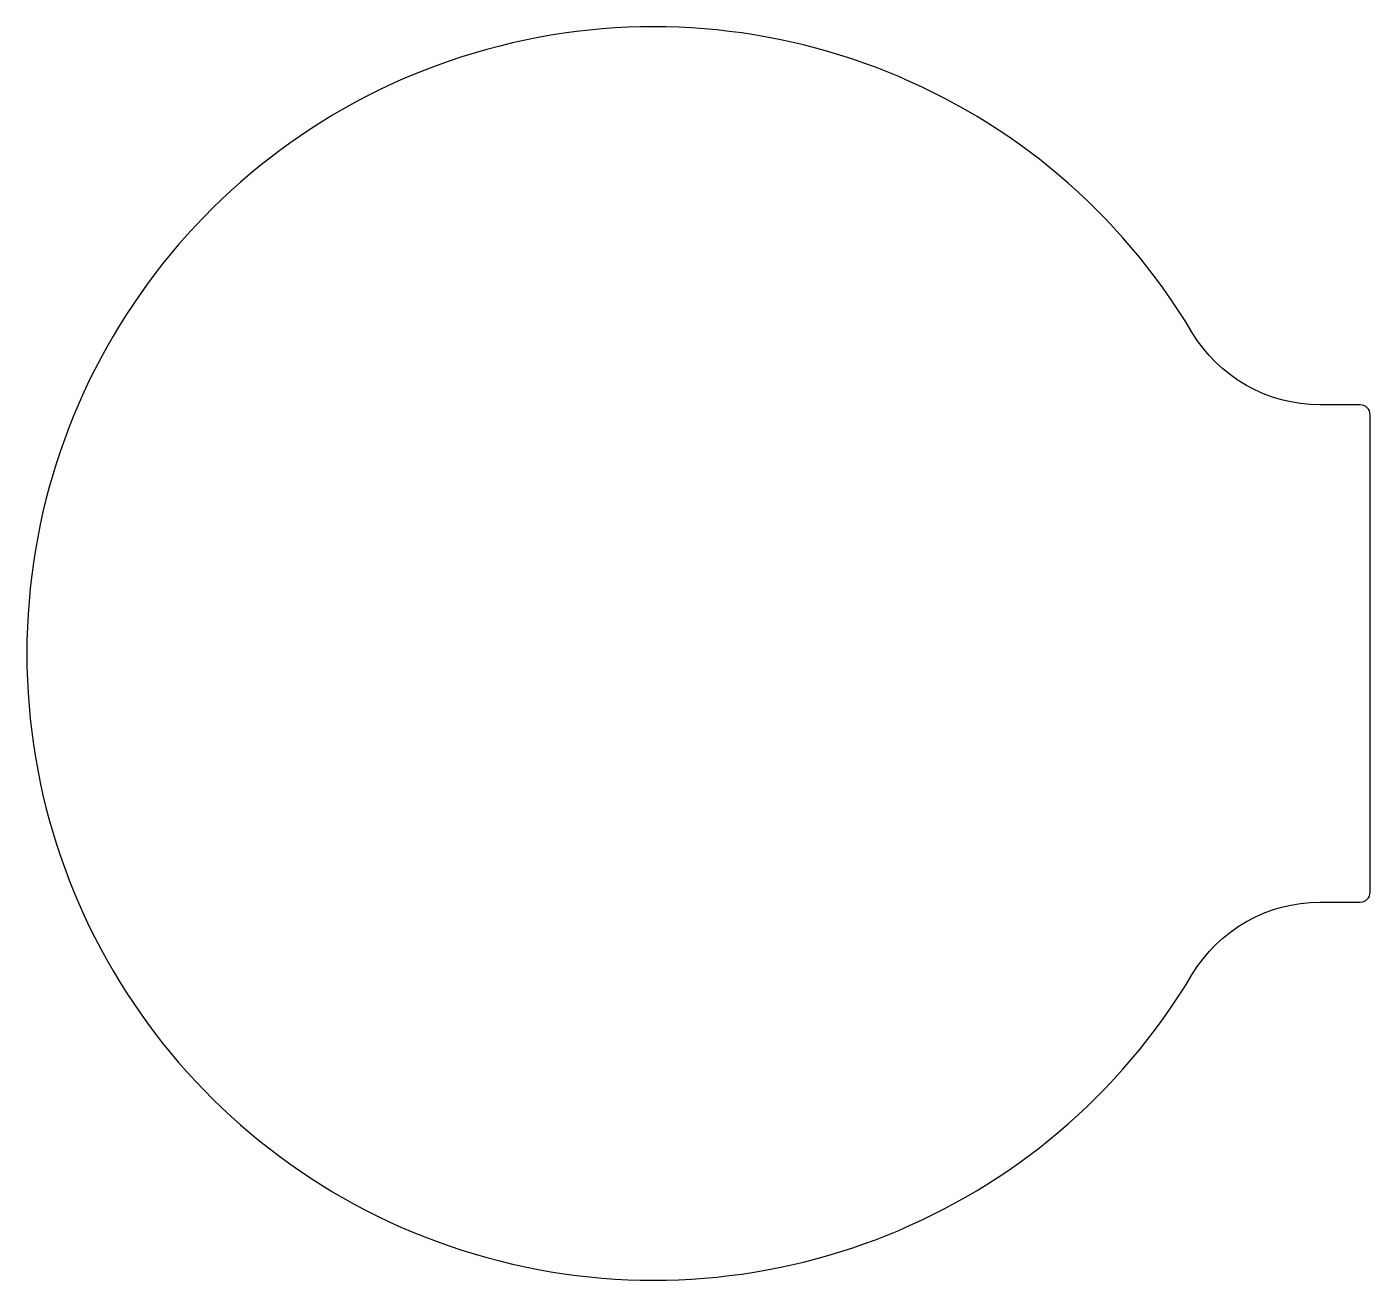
# Model space of a CAD drawing. Header units: millimetres. Extents: x -63 to 72, y -63 to 63.
import ezdxf

# ---------------------------------------------------------------- set-up
doc = ezdxf.new("R2010")
doc.units = ezdxf.units.MM
doc.layers.get('0').update_dxf_attribs({"linetype": 'CONTINUOUS'})

msp = doc.modelspace()

# ---------------------------------------------------------------- linework, layer by layer
msp.add_lwpolyline([(71, -25, 0.414214), (72, -24), (72, 24, 0.414214), (71, 25), (66.96, 25, -0.263969), (54.09, 32.31, 3.624067), (54.09, -32.31, -0.263969), (66.96, -25)], format="xyb", close=True)

doc.saveas('drawing.dxf')
